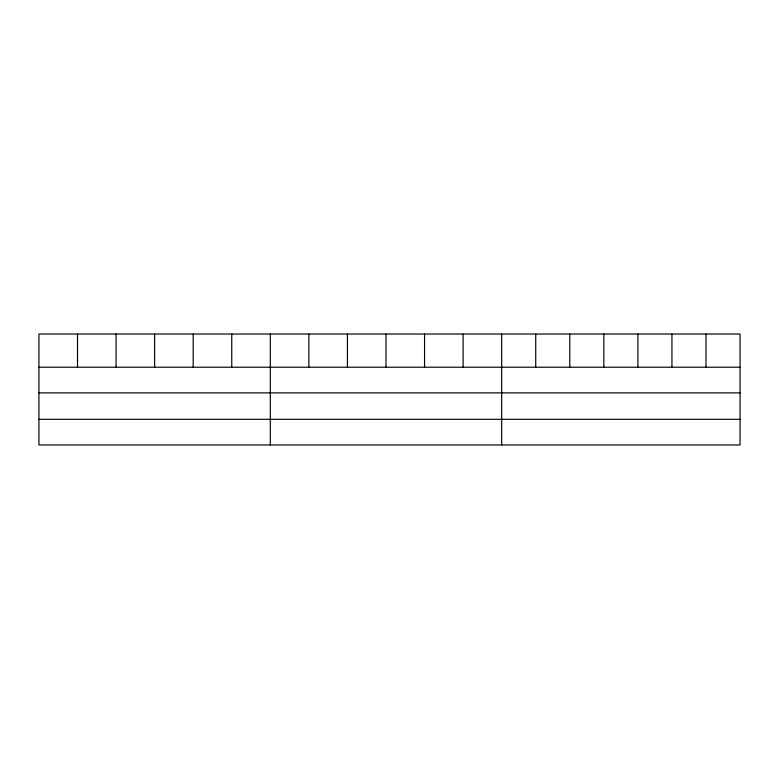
<?xml version="1.0" encoding="UTF-8"?>
<svg xmlns="http://www.w3.org/2000/svg" width="779" height="779" viewBox="0 0 779 779"><rect width="100%" height="100%" fill="white"/><g stroke="black" fill="none" stroke-linecap="round" stroke-linejoin="round"><path stroke-width="1.17" d="M740.05 392.879L740.05 334.035L38.95 334.035L38.95 444.965L740.05 444.965L740.05 392.879L38.95 392.879M38.95 367.221L740.05 367.221M38.95 419.306L740.05 419.306M705.998 334.035L705.998 367.221M671.946 334.035L671.946 367.221M637.894 334.035L637.894 367.221M603.832 334.035L603.832 367.221M569.78 334.035L569.78 367.221M535.728 334.035L535.728 367.221M501.676 334.035L501.676 444.965M463.115 334.035L463.115 367.221M424.555 334.035L424.555 367.221M385.994 334.035L385.994 367.221M347.434 334.035L347.434 367.221M308.873 334.035L308.873 367.221M270.313 334.035L270.313 444.965M231.752 334.035L231.752 367.221M193.192 334.035L193.192 367.221M154.632 334.035L154.632 367.221M116.071 334.035L116.071 367.221M77.51 334.035L77.51 367.221"/></g></svg>
